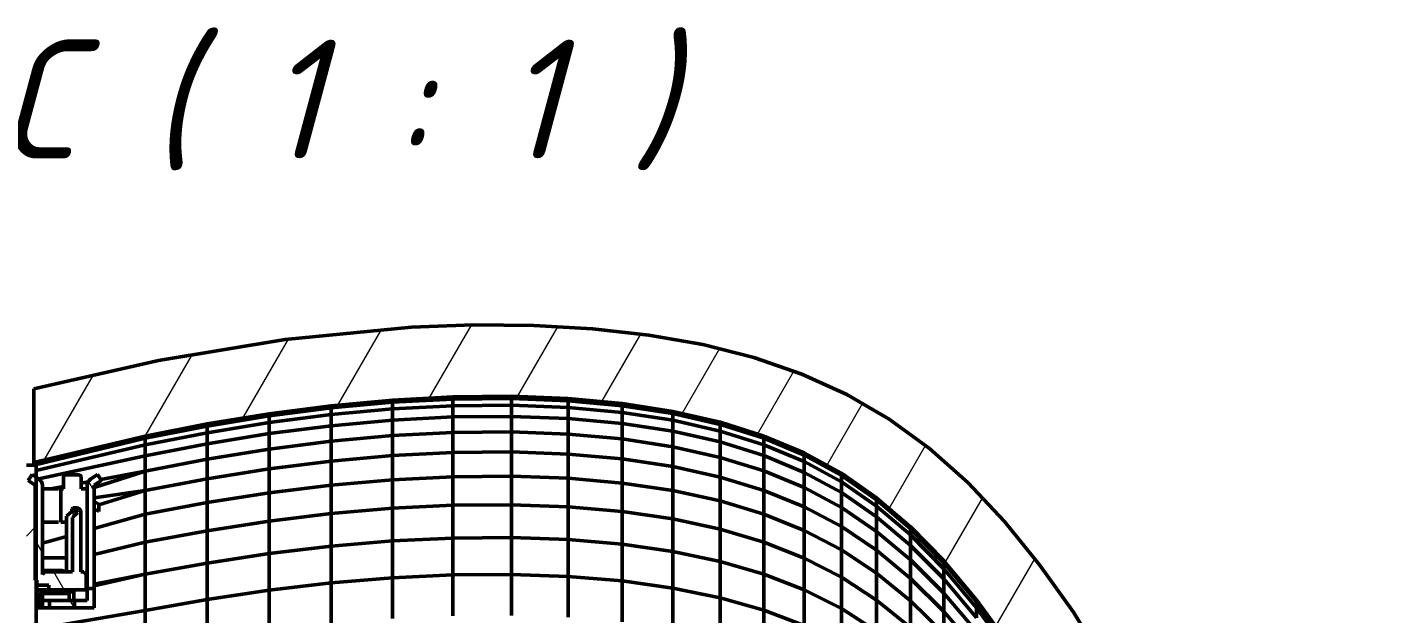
# Model space of a CAD drawing. Header units: millimetres. Extents: x -232 to 1390, y -69 to 653.
# Drawn here: x 422.1 to 479.3, y 198.7 to 223.4 of the extents above; entities that cross this region are included whole.
import ezdxf

# ---------------------------------------------------------------- set-up
doc = ezdxf.new("R2010")
doc.units = ezdxf.units.MM
for name, color, linetype, lineweight in [('Видимый контур (ГОСТ)', 7, 'Continuous', 50), ('Обозначение (ГОСТ)', 7, 'Continuous', 25), ('Штриховка (ГОСТ)', 7, 'Continuous', 18)]:
    doc.layers.add(name, color=color, linetype=linetype, lineweight=lineweight)
doc.styles.add('Увеличенный текст (ГОСТ)', font='GOST Common Italic.ttf')

msp = doc.modelspace()

# ---------------------------------------------------------------- hatches: boundary and pattern name
at = {"layer": 'Штриховка (ГОСТ)'}
h = msp.add_hatch(dxfattribs=at)
h.set_pattern_fill('ANSI31', color=256, scale=25.4, angle=15, style=0)
h.set_pattern_definition([(60, (0, 0), (-2.74963, 1.587501), [])])
h.paths.add_polyline_path([(429.616, 53.09), (427.018, 53.602), (422.334, 54.715), (422.334, 54.715), (422.334, 51.61), (427.568, 50.426), (429.359, 50.088), (429.795, 50.075), (430.215, 50.187), (430.586, 50.415), (430.875, 50.74), (431.059, 51.134), (431.122, 51.565), (431.122, 52.847)])
h.paths.add_polyline_path([(474.517, 172.906), (473.392, 172.906), (459.434, 172.906), (459.284, 172.882), (459.125, 172.857), (458.978, 172.782), (458.846, 172.715), (458.739, 172.608), (458.625, 172.493), (458.582, 172.423), (458.543, 172.36), (458.511, 172.284), (458.482, 172.215), (458.463, 172.135), (458.446, 172.062), (458.439, 171.98), (458.434, 171.906), (458.434, 171.427), (458.434, 170.906), (458.44, 170.824), (458.446, 170.749), (458.465, 170.67), (458.482, 170.597), (458.514, 170.521), (458.543, 170.452), (458.585, 170.382), (458.625, 170.318), (458.73, 170.212), (458.846, 170.097), (458.99, 170.023), (459.125, 169.954), (459.271, 169.931), (459.434, 169.906), (474.345, 169.905), (475.822, 169.906), (475.822, 169.906), (476.206, 168.62), (477.181, 168.586), (477.813, 168.56), (477.813, 170.045), (477.813, 172.675), (477.743, 173.553), (477.533, 174.408), (477.387, 174.843), (475.673, 179.459), (473.587, 184.43), (471.242, 189.488), (468.701, 194.363), (465.99, 198.809), (464.566, 200.806), (463.09, 202.627), (461.554, 204.257), (459.948, 205.688), (458.259, 206.921), (456.475, 207.96), (454.58, 208.82), (452.564, 209.515), (450.425, 210.058), (448.166, 210.458), (445.798, 210.724), (443.334, 210.863), (440.792, 210.882), (438.191, 210.786), (432.887, 210.274), (427.568, 209.385), (422.334, 208.201), (422.334, 205.099), (422.334, 205.096), (427.018, 206.209), (429.616, 206.721), (432.22, 207.15), (434.82, 207.488), (437.397, 207.727), (439.93, 207.861), (442.398, 207.884), (444.776, 207.792), (447.041, 207.581), (449.174, 207.25), (451.16, 206.795), (452.993, 206.215), (454.68, 205.503), (456.245, 204.647), (457.724, 203.622), (459.152, 202.403), (460.547, 200.973), (461.918, 199.328), (463.268, 197.476), (464.595, 195.435), (465.897, 193.23), (467.169, 190.893), (468.406, 188.456), (470.746, 183.437), (472.83, 178.488), (474.526, 173.937), (474.861, 172.906)])
h.paths.add_polyline_path([(444.811, 172.053), (444.785, 172.215), (444.718, 172.348), (444.643, 172.493), (444.538, 172.599), (444.422, 172.715), (444.289, 172.782), (444.143, 172.857), (443.996, 172.88), (443.834, 172.906), (441.967, 172.906), (439.334, 172.906), (439.025, 172.857), (438.716, 172.808), (438.437, 172.666), (438.159, 172.524), (437.937, 172.302), (437.716, 172.081), (437.574, 171.802), (437.432, 171.524), (437.383, 171.215), (437.334, 170.906), (437.334, 129.906), (437.334, 88.906), (437.383, 88.597), (437.432, 88.288), (437.574, 88.009), (437.716, 87.73), (437.937, 87.509), (438.159, 87.288), (438.437, 87.145), (438.716, 87.003), (439.025, 86.954), (439.334, 86.906), (474.853, 86.906), (474.526, 85.875), (472.83, 81.324), (470.746, 76.374), (468.406, 71.355), (467.169, 68.919), (465.897, 66.581), (464.595, 64.376), (463.268, 62.335), (461.918, 60.483), (460.547, 58.838), (459.152, 57.408), (457.724, 56.189), (456.245, 55.164), (454.68, 54.308), (452.993, 53.596), (451.16, 53.016), (450.813, 52.932), (450.813, 52.932), (450.813, 52.657), (450.813, 51.803), (450.842, 51.622), (450.885, 51.343), (450.967, 51.18), (451.094, 50.928), (451.223, 50.798), (451.421, 50.597), (451.583, 50.512), (451.833, 50.382), (452.013, 50.351), (452.291, 50.303), (452.751, 50.368), (454.58, 50.991), (456.475, 51.851), (458.259, 52.891), (459.947, 54.123), (461.554, 55.554), (463.09, 57.184), (464.566, 59.005), (465.99, 61.002), (468.701, 65.448), (471.242, 70.323), (473.587, 75.381), (475.673, 80.352), (477.387, 84.968), (478.61, 88.774), (478.978, 89.968), (478.98, 89.975), (478.98, 89.975), (479.313, 91.191), (476.206, 91.191), (475.822, 89.906), (475.822, 89.906), (440.834, 89.906), (440.757, 89.918), (440.68, 89.93), (440.61, 89.966), (440.54, 90.001), (440.485, 90.056), (440.43, 90.112), (440.394, 90.181), (440.359, 90.251), (440.347, 90.328), (440.334, 90.406), (440.334, 129.906), (440.334, 169.406), (440.347, 169.483), (440.359, 169.56), (440.394, 169.63), (440.43, 169.699), (440.485, 169.755), (440.54, 169.81), (440.61, 169.846), (440.68, 169.881), (440.757, 169.893), (440.834, 169.906), (442.546, 169.906), (443.834, 169.906), (443.982, 169.929), (444.143, 169.954), (444.276, 170.022), (444.422, 170.097), (444.528, 170.202), (444.643, 170.318), (444.711, 170.451), (444.785, 170.597), (444.809, 170.744), (444.834, 170.906), (444.834, 171.383), (444.834, 171.906)])
h = msp.add_hatch(dxfattribs=at)
h.set_pattern_fill('ANSI31', color=256, scale=25.4, style=0)
h.set_pattern_definition([(45, (0, 0), (-2.245064, 2.245064), [])])
h.paths.add_polyline_path([(422.025, 190.452), (422.437, 190.452), (422.437, 191.571), (422.437, 193.694), (422.437, 196.222), (422.437, 200.148), (422.437, 204.482), (422.437, 204.982), (422.025, 204.982)])
h.paths.add_polyline_path([(422.437, 189.491), (422.025, 189.491), (422.025, 54.987), (422.437, 54.987), (422.437, 76.721), (422.437, 77.221), (422.437, 78.721), (422.437, 79.221), (422.437, 188.271)])
h = msp.add_hatch(dxfattribs=at)
h.set_pattern_fill('ANSI31', color=256, scale=25.4, angle=75.0002, style=0)
h.set_pattern_definition([(120.0002, (0, 0), (-2.749626, -1.587508), [])])
h.paths.add_polyline_path([(424.047, 199.298), (422.997, 199.298), (422.997, 198.998), (424.047, 198.998)])
edge = h.paths.add_edge_path()
edge.add_line((425.01, 204.598), (424.71, 204.397))
edge.add_ellipse((424.877, 204.148), major_axis=(0, -0.3), ratio=1, start_angle=213.7726, end_angle=270)
edge.add_line((424.577, 204.148), (424.577, 199.798))
edge.add_line((424.577, 199.798), (424.877, 199.798))
edge.add_line((424.877, 199.798), (424.877, 204.148))
edge.add_line((424.877, 204.148), (425.177, 204.349))
edge.add_line((425.177, 204.349), (425.01, 204.598))
edge = h.paths.add_edge_path()
edge.add_line((422.564, 204.397), (422.455, 204.47))
edge.add_line((422.455, 204.47), (422.264, 204.598))
edge.add_line((422.264, 204.598), (422.097, 204.349))
edge.add_line((422.097, 204.349), (422.397, 204.148))
edge.add_line((422.397, 204.148), (422.397, 200.148))
edge.add_line((422.397, 200.148), (422.437, 200.148))
edge.add_line((422.437, 200.148), (422.467, 200.148))
edge.add_line((422.467, 200.148), (422.467, 199.948))
edge.add_line((422.467, 199.948), (422.967, 199.948))
edge.add_line((422.967, 199.948), (422.967, 199.748))
edge.add_line((422.967, 199.748), (424.537, 199.748))
edge.add_line((424.537, 199.748), (424.537, 200.398))
edge.add_line((424.537, 200.398), (424.437, 200.498))
edge.add_line((424.437, 200.498), (424.312, 200.498))
edge.add_line((424.312, 200.498), (424.312, 203.028))
edge.add_ellipse((424.142, 203.028), major_axis=(0, -0.17), ratio=1, start_angle=90, end_angle=180)
edge.add_line((424.142, 203.198), (423.982, 203.198))
edge.add_line((423.982, 203.198), (423.932, 203.148))
edge.add_line((423.932, 203.148), (423.932, 202.973))
edge.add_line((423.932, 202.973), (424.082, 203.109))
edge.add_line((424.082, 203.109), (424.183, 202.998))
edge.add_line((424.183, 202.998), (423.957, 202.793))
edge.add_line((423.957, 202.793), (423.957, 200.498))
edge.add_line((423.957, 200.498), (422.797, 200.498))
edge.add_line((422.797, 200.498), (422.697, 200.398))
edge.add_line((422.697, 200.398), (422.697, 204.148))
edge.add_ellipse((422.397, 204.148), major_axis=(0, -0.3), ratio=1, start_angle=90, end_angle=146.2274)

# ---------------------------------------------------------------- linework, layer by layer
at = {"layer": 'Видимый контур (ГОСТ)'}
for p, q in [((438.191, 210.786), (432.887, 210.274)), ((440.792, 210.882), (438.191, 210.786)), ((440.792, 210.882), (443.334, 210.863)), ((443.334, 210.863), (445.798, 210.724)), ((445.798, 210.724), (448.166, 210.458)), ((432.887, 210.274), (427.568, 209.385)), ((448.166, 210.458), (450.425, 210.058)), ((450.425, 210.058), (452.564, 209.515)), ((427.568, 209.385), (422.334, 208.201)), ((452.564, 209.515), (454.58, 208.82)), ((454.58, 208.82), (456.475, 207.96)), ((422.334, 208.201), (422.334, 205.097)), ((439.93, 207.861), (437.397, 207.727)), ((442.398, 207.884), (439.93, 207.861)), ((439.93, 207.767), (439.93, 207.861)), ((442.398, 207.884), (444.776, 207.792)), ((442.398, 207.79), (442.398, 207.884)), ((456.475, 207.96), (458.259, 206.921)), ((434.82, 207.488), (432.22, 207.15)), ((434.82, 207.395), (432.22, 207.057)), ((437.397, 207.727), (434.82, 207.488)), ((437.397, 207.633), (434.82, 207.395)), ((434.82, 207.395), (434.82, 207.488)), ((434.82, 207.114), (434.82, 207.395)), ((437.397, 207.352), (434.82, 207.114)), ((439.93, 207.767), (437.397, 207.633)), ((437.397, 207.633), (437.397, 207.727)), ((437.397, 207.352), (437.397, 207.633)), ((439.93, 207.485), (437.397, 207.352)), ((437.397, 207.352), (437.397, 206.885)), ((442.398, 207.79), (439.93, 207.767)), ((439.93, 207.485), (439.93, 207.767)), ((442.398, 207.508), (439.93, 207.485)), ((439.93, 207.485), (439.93, 207.017)), ((442.398, 207.79), (444.776, 207.698)), ((442.398, 207.508), (442.398, 207.79)), ((442.398, 207.508), (442.398, 207.039)), ((442.398, 207.508), (444.776, 207.416)), ((444.776, 207.792), (447.041, 207.581)), ((444.776, 207.698), (444.776, 207.792)), ((444.776, 207.698), (447.041, 207.488)), ((444.776, 207.416), (444.776, 207.698)), ((444.776, 207.416), (444.776, 206.948)), ((444.776, 207.416), (447.041, 207.207)), ((447.041, 207.581), (449.174, 207.25)), ((447.041, 207.488), (447.041, 207.581)), ((447.041, 207.488), (449.174, 207.157)), ((447.041, 207.207), (447.041, 207.488)), ((429.616, 206.721), (427.018, 206.209)), ((432.22, 207.15), (429.616, 206.721)), ((432.22, 207.057), (429.616, 206.628)), ((432.22, 206.778), (429.616, 206.351)), ((429.616, 206.628), (429.616, 206.721)), ((432.22, 207.057), (432.22, 207.15)), ((434.82, 207.114), (432.22, 206.778)), ((432.22, 206.778), (432.22, 207.057)), ((432.22, 206.778), (432.22, 206.314)), ((434.82, 207.114), (434.82, 206.648)), ((437.397, 206.885), (434.82, 206.648)), ((439.93, 207.017), (437.397, 206.885)), ((437.397, 206.885), (437.397, 206.232)), ((442.398, 207.039), (439.93, 207.017)), ((439.93, 207.017), (439.93, 206.363)), ((442.398, 207.039), (444.776, 206.948)), ((442.398, 207.039), (442.398, 206.385)), ((444.776, 206.948), (447.041, 206.74)), ((444.776, 206.948), (444.776, 206.295)), ((447.041, 207.207), (447.041, 206.74)), ((447.041, 207.207), (449.174, 206.877)), ((447.041, 206.74), (449.174, 206.413)), ((447.041, 206.74), (447.041, 206.089)), ((449.174, 207.25), (451.16, 206.795)), ((449.174, 207.157), (449.174, 207.25)), ((449.174, 207.157), (451.16, 206.702)), ((449.174, 206.877), (449.174, 207.157)), ((449.174, 206.877), (449.174, 206.413)), ((449.174, 206.877), (451.16, 206.425)), ((451.16, 206.795), (452.993, 206.215)), ((451.16, 206.702), (451.16, 206.795)), ((451.16, 206.702), (452.993, 206.123)), ((451.16, 206.425), (451.16, 206.702)), ((458.259, 206.921), (459.948, 205.688)), ((422.334, 205.096), (427.018, 206.209)), ((427.018, 206.117), (422.334, 204.987)), ((422.334, 205.008), (427.018, 206.117)), ((429.616, 206.628), (427.018, 206.117)), ((429.616, 206.351), (427.018, 205.842)), ((427.018, 206.117), (427.018, 206.209)), ((427.018, 205.842), (427.018, 206.117)), ((429.616, 206.351), (429.616, 206.628)), ((429.616, 206.351), (429.616, 205.889)), ((432.22, 206.314), (429.616, 205.889)), ((434.82, 206.648), (432.22, 206.314)), ((432.22, 206.314), (432.22, 205.666)), ((434.82, 206.648), (434.82, 205.998)), ((437.397, 206.232), (434.82, 205.998)), ((439.93, 206.363), (437.397, 206.232)), ((437.397, 205.395), (437.397, 206.232)), ((442.398, 206.385), (439.93, 206.363)), ((439.93, 205.524), (439.93, 206.363)), ((442.398, 205.547), (442.398, 206.385)), ((442.398, 206.385), (444.776, 206.295)), ((444.776, 205.457), (444.776, 206.295)), ((444.776, 206.295), (447.041, 206.089)), ((449.174, 206.413), (451.16, 205.963)), ((449.174, 206.413), (449.174, 205.764)), ((451.16, 206.425), (451.16, 205.963)), ((451.16, 206.425), (452.993, 205.847)), ((452.993, 206.215), (454.68, 205.503)), ((452.993, 206.123), (452.993, 206.215)), ((452.993, 206.123), (454.68, 205.412)), ((452.993, 205.847), (452.993, 206.123)), ((427.018, 205.842), (422.437, 204.766)), ((429.616, 205.889), (427.018, 205.383)), ((427.018, 205.842), (427.018, 205.383)), ((429.616, 205.889), (429.616, 205.245)), ((432.22, 205.666), (429.616, 205.245)), ((434.82, 205.998), (432.22, 205.666)), ((432.22, 204.835), (432.22, 205.666)), ((434.82, 205.163), (434.82, 205.998)), ((442.398, 205.547), (439.93, 205.524)), ((442.398, 204.526), (442.398, 205.547)), ((442.398, 205.547), (444.776, 205.457)), ((447.041, 205.253), (447.041, 206.089)), ((447.041, 206.089), (449.174, 205.764)), ((449.174, 204.932), (449.174, 205.764)), ((449.174, 205.764), (451.16, 205.318)), ((451.16, 205.963), (452.993, 205.389)), ((451.16, 205.963), (451.16, 205.318)), ((452.993, 205.847), (452.993, 205.389)), ((452.993, 205.847), (454.68, 205.139)), ((459.948, 205.688), (461.554, 204.257)), ((422.437, 204.982), (422.025, 204.982)), ((422.334, 205.097), (422.334, 205.096)), ((422.334, 205.014), (422.334, 205.096)), ((422.334, 205.008), (422.334, 205.014)), ((422.334, 204.987), (422.334, 205.008)), ((422.334, 204.982), (422.334, 204.987)), ((422.437, 190.452), (422.437, 204.982)), ((422.542, 204.412), (427.018, 205.383)), ((427.018, 205.383), (427.018, 204.743)), ((429.616, 205.245), (427.018, 204.743)), ((429.616, 204.419), (429.616, 205.245)), ((434.82, 205.163), (432.22, 204.835)), ((437.397, 205.395), (434.82, 205.163)), ((434.82, 204.147), (434.82, 205.163)), ((439.93, 205.524), (437.397, 205.395)), ((437.397, 204.376), (437.397, 205.395)), ((439.93, 204.504), (439.93, 205.524)), ((444.776, 205.457), (447.041, 205.253)), ((444.776, 204.438), (444.776, 205.457)), ((447.041, 204.236), (447.041, 205.253)), ((447.041, 205.253), (449.174, 204.932)), ((451.16, 204.491), (451.16, 205.318)), ((451.16, 205.318), (452.993, 204.748)), ((452.993, 205.389), (454.68, 204.684)), ((452.993, 205.389), (452.993, 204.748)), ((454.68, 205.503), (456.245, 204.647)), ((454.68, 205.412), (454.68, 205.503)), ((454.68, 205.412), (456.245, 204.557)), ((454.68, 205.139), (454.68, 205.412)), ((454.68, 205.139), (454.68, 204.684)), ((454.68, 205.139), (456.245, 204.287)), ((422.264, 204.598), (422.097, 204.349)), ((422.564, 204.397), (422.264, 204.598)), ((423.577, 204.491), (423.577, 204.378)), ((424.177, 204.588), (423.727, 204.588)), ((424.327, 204.491), (424.327, 204.378)), ((425.01, 204.598), (424.71, 204.397)), ((424.877, 204.055), (427.018, 204.743)), ((425.177, 204.349), (425.01, 204.598)), ((425.147, 204.393), (427.018, 204.743)), ((427.018, 203.922), (427.018, 204.743)), ((429.616, 204.419), (427.018, 203.922)), ((432.22, 204.835), (429.616, 204.419)), ((429.616, 203.413), (429.616, 204.419)), ((432.22, 203.824), (432.22, 204.835)), ((439.93, 204.504), (437.397, 204.376)), ((442.398, 204.526), (439.93, 204.504)), ((439.93, 204.504), (439.93, 203.304)), ((442.398, 204.526), (442.398, 203.325)), ((442.398, 204.526), (444.776, 204.438)), ((444.776, 204.438), (444.776, 203.239)), ((444.776, 204.438), (447.041, 204.236)), ((449.174, 204.932), (451.16, 204.491)), ((449.174, 203.919), (449.174, 204.932)), ((451.16, 203.484), (451.16, 204.491)), ((451.16, 204.491), (452.993, 203.928)), ((452.993, 203.928), (452.993, 204.748)), ((452.993, 204.748), (454.68, 204.05)), ((454.68, 204.684), (456.245, 203.838)), ((454.68, 204.684), (454.68, 204.05)), ((456.245, 204.647), (457.724, 203.622)), ((456.245, 204.557), (456.245, 204.647)), ((456.245, 204.557), (457.724, 203.533)), ((456.245, 204.287), (456.245, 204.557)), ((422.097, 204.349), (422.397, 204.148)), ((422.397, 204.148), (422.397, 200.148)), ((422.697, 200.398), (422.697, 204.148)), ((422.742, 203.998), (423.368, 203.998)), ((423.041, 203.998), (423.577, 204.098)), ((423.577, 203.998), (423.477, 203.998)), ((423.477, 202.598), (423.477, 203.998)), ((423.577, 204.148), (423.577, 204.378)), ((423.577, 204.148), (423.577, 203.998)), ((424.327, 204.148), (424.327, 204.378)), ((424.327, 204.239), (424.614, 204.293)), ((424.327, 204.148), (424.327, 203.998)), ((424.377, 203.998), (424.327, 203.998)), ((424.377, 203.998), (424.577, 203.998)), ((424.577, 204.148), (424.577, 199.798)), ((424.877, 204.148), (425.177, 204.349)), ((424.877, 199.798), (424.877, 204.148)), ((424.877, 203.61), (427.018, 203.922)), ((427.018, 203.922), (425.067, 203.324)), ((427.018, 202.923), (427.018, 203.922)), ((432.22, 203.824), (429.616, 203.413)), ((434.82, 204.147), (432.22, 203.824)), ((432.22, 203.824), (432.22, 202.635)), ((437.397, 204.376), (434.82, 204.147)), ((434.82, 204.147), (434.82, 202.953)), ((437.397, 204.376), (437.397, 203.178)), ((447.041, 204.236), (447.041, 203.04)), ((447.041, 204.236), (449.174, 203.919)), ((449.174, 203.919), (449.174, 202.728)), ((449.174, 203.919), (451.16, 203.484)), ((452.993, 203.928), (454.68, 203.237)), ((452.993, 202.929), (452.993, 203.928)), ((454.68, 203.237), (454.68, 204.05)), ((454.68, 204.05), (456.245, 203.211)), ((456.245, 204.287), (456.245, 203.838)), ((456.245, 204.287), (457.724, 203.267)), ((456.245, 203.838), (457.724, 202.824)), ((456.245, 203.838), (456.245, 203.211)), ((461.554, 204.257), (463.09, 202.627)), ((424.877, 203.458), (425.067, 203.348)), ((425.067, 203.348), (425.067, 203.048)), ((429.616, 203.413), (427.018, 202.923)), ((429.616, 203.413), (429.616, 202.23)), ((439.93, 203.304), (437.397, 203.178)), ((442.398, 203.325), (439.93, 203.304)), ((439.93, 203.304), (439.93, 201.927)), ((442.398, 203.325), (444.776, 203.239)), ((442.398, 203.325), (442.398, 201.948)), ((451.16, 203.484), (451.16, 202.3)), ((451.16, 203.484), (452.993, 202.929)), ((457.724, 203.622), (459.152, 202.403)), ((457.724, 203.533), (457.724, 203.622)), ((457.724, 203.533), (459.152, 202.316)), ((457.724, 203.267), (457.724, 203.533)), ((457.724, 203.267), (457.724, 202.824)), ((457.724, 203.267), (459.152, 202.054)), ((423.932, 203.048), (423.712, 202.848)), ((423.712, 202.848), (423.712, 200.498)), ((423.982, 203.198), (423.932, 203.148)), ((423.932, 203.148), (423.932, 202.973)), ((423.932, 202.973), (424.082, 203.109)), ((424.183, 202.998), (423.957, 202.793)), ((423.957, 202.793), (423.957, 200.498)), ((424.142, 203.198), (423.982, 203.198)), ((424.082, 203.109), (424.183, 202.998)), ((424.312, 200.498), (424.312, 203.028)), ((425.067, 203.048), (424.877, 203.158)), ((427.018, 202.923), (424.877, 202.323)), ((427.018, 202.923), (427.018, 201.749)), ((434.82, 202.953), (432.22, 202.635)), ((437.397, 203.178), (434.82, 202.953)), ((434.82, 202.953), (434.82, 201.583)), ((437.397, 203.178), (437.397, 201.803)), ((444.776, 203.239), (447.041, 203.04)), ((444.776, 203.239), (444.776, 201.863)), ((447.041, 203.04), (449.174, 202.728)), ((447.041, 203.04), (447.041, 201.669)), ((449.174, 202.728), (451.16, 202.3)), ((449.174, 202.728), (449.174, 201.362)), ((452.993, 202.929), (452.993, 201.754)), ((452.993, 202.929), (454.68, 202.247)), ((454.68, 202.247), (454.68, 203.237)), ((454.68, 203.237), (456.245, 202.407)), ((456.245, 202.407), (456.245, 203.211)), ((456.245, 203.211), (457.724, 202.205)), ((457.724, 202.824), (459.152, 201.618)), ((457.724, 202.824), (457.724, 202.205)), ((422.742, 202.598), (422.697, 202.598)), ((422.701, 202.598), (422.697, 202.597)), ((422.742, 202.598), (423.368, 202.598)), ((423.477, 202.598), (423.712, 202.598)), ((429.616, 202.23), (427.018, 201.749)), ((432.22, 202.635), (429.616, 202.23)), ((429.616, 202.23), (429.616, 200.874)), ((432.22, 202.635), (432.22, 201.27)), ((451.16, 202.3), (452.993, 201.754)), ((451.16, 202.3), (451.16, 200.942)), ((454.68, 202.247), (454.68, 201.084)), ((454.68, 202.247), (456.245, 201.428)), ((456.245, 202.407), (457.724, 201.413)), ((456.245, 201.428), (456.245, 202.407)), ((457.724, 202.205), (459.152, 201.01)), ((457.724, 201.413), (457.724, 202.205)), ((459.152, 202.403), (460.547, 200.973)), ((459.152, 202.316), (459.152, 202.403)), ((459.152, 202.316), (460.547, 200.888)), ((459.152, 202.054), (459.152, 202.316)), ((463.09, 202.627), (464.566, 200.806)), ((423.712, 201.996), (422.697, 201.711)), ((427.018, 201.749), (424.877, 201.228)), ((427.018, 201.749), (427.018, 200.401)), ((434.82, 201.583), (432.22, 201.27)), ((437.397, 201.803), (434.82, 201.583)), ((434.82, 200.039), (434.82, 201.583)), ((439.93, 201.927), (437.397, 201.803)), ((437.397, 200.255), (437.397, 201.803)), ((442.398, 201.948), (439.93, 201.927)), ((439.93, 200.376), (439.93, 201.927)), ((442.398, 200.397), (442.398, 201.948)), ((442.398, 201.948), (444.776, 201.863)), ((444.776, 200.314), (444.776, 201.863)), ((444.776, 201.863), (447.041, 201.669)), ((447.041, 201.669), (449.174, 201.362)), ((447.041, 200.124), (447.041, 201.669)), ((452.993, 201.754), (454.68, 201.084)), ((452.993, 201.754), (452.993, 200.406)), ((459.152, 202.054), (460.547, 200.631)), ((459.152, 202.054), (459.152, 201.618)), ((459.152, 201.618), (460.547, 200.204)), ((459.152, 201.618), (459.152, 201.01)), ((422.897, 201.098), (422.697, 201.098)), ((422.897, 201.098), (423.712, 201.098)), ((432.22, 201.27), (429.616, 200.874)), ((432.22, 199.734), (432.22, 201.27)), ((449.174, 201.362), (451.16, 200.942)), ((449.174, 199.824), (449.174, 201.362)), ((454.68, 201.084), (456.245, 200.277)), ((454.68, 201.084), (454.68, 199.748)), ((456.245, 201.428), (456.245, 200.277)), ((456.245, 201.428), (457.724, 200.447)), ((457.724, 201.413), (459.152, 200.23)), ((457.724, 200.447), (457.724, 201.413)), ((459.152, 200.23), (459.152, 201.01)), ((459.152, 201.01), (460.547, 199.608)), ((460.547, 200.973), (461.918, 199.328)), ((460.547, 200.888), (460.547, 200.973)), ((422.897, 200.558), (422.697, 200.558)), ((422.797, 200.498), (422.697, 200.398)), ((423.957, 200.498), (422.797, 200.498)), ((422.897, 200.558), (423.527, 200.558)), ((424.437, 200.498), (424.312, 200.498)), ((424.537, 200.398), (424.437, 200.498)), ((424.537, 199.748), (424.537, 200.398)), ((424.877, 199.984), (427.018, 200.401)), ((427.018, 200.401), (424.877, 199.918)), ((429.616, 200.874), (427.018, 200.401)), ((427.018, 198.883), (427.018, 200.401)), ((429.616, 199.346), (429.616, 200.874)), ((442.398, 200.397), (439.93, 200.376)), ((442.398, 198.676), (442.398, 200.397)), ((442.398, 200.397), (444.776, 200.314)), ((451.16, 199.413), (451.16, 200.942)), ((451.16, 200.942), (452.993, 200.406)), ((452.993, 198.888), (452.993, 200.406)), ((452.993, 200.406), (454.68, 199.748)), ((457.724, 200.447), (457.724, 199.313)), ((457.724, 200.447), (459.152, 199.281)), ((460.547, 200.888), (461.918, 199.245)), ((460.547, 200.631), (460.547, 200.888)), ((460.547, 200.631), (460.547, 200.204)), ((460.547, 200.631), (461.918, 198.994)), ((464.566, 200.806), (465.99, 198.809)), ((422.397, 200.148), (422.467, 200.148)), ((422.467, 199.898), (422.437, 199.898)), ((422.467, 200.148), (422.467, 199.948)), ((422.467, 199.948), (422.967, 199.948)), ((422.467, 199.748), (422.467, 199.948)), ((422.967, 199.948), (422.967, 199.748)), ((434.82, 200.039), (432.22, 199.734)), ((437.397, 200.255), (434.82, 200.039)), ((434.82, 198.327), (434.82, 200.039)), ((439.93, 200.376), (437.397, 200.255)), ((437.397, 198.538), (437.397, 200.255)), ((439.93, 198.656), (439.93, 200.376)), ((444.776, 200.314), (447.041, 200.124)), ((444.776, 198.595), (444.776, 200.314)), ((447.041, 200.124), (449.174, 199.824)), ((447.041, 198.409), (447.041, 200.124)), ((449.174, 199.824), (451.16, 199.413)), ((449.174, 198.117), (449.174, 199.824)), ((456.245, 200.277), (457.724, 199.313)), ((456.245, 200.277), (456.245, 198.957)), ((459.152, 200.23), (460.547, 198.843)), ((459.152, 199.281), (459.152, 200.23)), ((460.547, 200.204), (461.918, 198.577)), ((460.547, 200.204), (460.547, 199.608)), ((422.617, 199.748), (422.467, 199.748)), ((422.517, 198.998), (422.517, 199.498)), ((422.967, 199.748), (422.617, 199.748)), ((422.617, 199.598), (423.707, 199.598)), ((422.667, 198.998), (422.667, 199.598)), ((422.697, 199.598), (422.697, 199.298)), ((422.997, 199.298), (422.697, 199.298)), ((422.697, 198.998), (422.697, 199.298)), ((422.967, 199.748), (424.537, 199.748)), ((424.047, 199.298), (422.997, 199.298)), ((422.997, 199.298), (422.997, 198.998)), ((423.824, 199.298), (423.824, 199.627)), ((424.017, 199.298), (424.017, 199.748)), ((424.047, 198.998), (424.047, 199.298)), ((424.577, 199.298), (424.047, 199.298)), ((424.577, 199.798), (424.537, 199.798)), ((424.577, 199.798), (424.877, 199.798)), ((424.577, 199.648), (424.577, 199.798)), ((424.577, 199.298), (424.577, 199.648)), ((424.877, 199.648), (424.877, 199.798)), ((424.877, 198.998), (424.877, 199.648)), ((429.616, 199.346), (427.018, 198.883)), ((432.22, 199.734), (429.616, 199.346)), ((429.616, 197.65), (429.616, 199.346)), ((432.22, 198.029), (432.22, 199.734)), ((451.16, 197.716), (451.16, 199.413)), ((451.16, 199.413), (452.993, 198.888)), ((454.68, 199.748), (456.245, 198.957)), ((454.68, 198.245), (454.68, 199.748)), ((457.724, 199.313), (459.152, 198.165)), ((457.724, 199.313), (457.724, 198.011)), ((459.152, 199.281), (460.547, 197.913)), ((459.152, 199.281), (459.152, 198.165)), ((460.547, 199.608), (461.918, 197.995)), ((460.547, 198.843), (460.547, 199.608)), ((461.918, 199.328), (463.268, 197.476)), ((461.918, 199.245), (461.918, 199.328)), ((461.918, 199.245), (463.268, 197.395)), ((461.918, 198.994), (461.918, 199.245)), ((422.437, 198.998), (422.517, 198.998)), ((422.437, 198.09), (427.018, 198.883)), ((422.667, 198.998), (422.517, 198.998)), ((422.697, 198.998), (422.667, 198.998)), ((422.997, 198.998), (422.697, 198.998)), ((422.997, 198.998), (424.047, 198.998)), ((424.877, 198.998), (424.047, 198.998)), ((427.018, 197.199), (427.018, 198.883)), ((452.993, 198.888), (454.68, 198.245)), ((452.993, 197.204), (452.993, 198.888)), ((456.245, 198.957), (457.724, 198.011)), ((456.245, 197.471), (456.245, 198.957)), ((460.547, 198.843), (461.918, 197.248)), ((460.547, 197.913), (460.547, 198.843)), ((461.918, 198.994), (463.268, 197.151)), ((461.918, 198.994), (461.918, 198.577)), ((465.99, 198.809), (468.701, 194.363))]:
    msp.add_line(p, q, dxfattribs=at)
for centre, radius, start, end in [((422.397, 204.148), 0.3, 0, 56.2274), ((424.877, 204.148), 0.3, 123.7726, 180), ((424.142, 203.028), 0.17, 0, 90), ((423.527, 200.408), 0.15, 36.8696, 90), ((422.617, 199.498), 0.25, 90, 136.0545), ((422.617, 199.498), 0.1, 90, 180), ((423.707, 199.848), 0.25, 270, 336.4218)]:
    msp.add_arc(centre, radius, start, end, dxfattribs=at)
for centre, major_axis, start_param, end_param in [((423.727, 204.491), (-0.15, 0), 4.712389, 6.283185), ((424.177, 204.491), (0.15, 0), 0, 1.570796)]:
    msp.add_ellipse(centre, major_axis=major_axis, ratio=0.644137, start_param=start_param, end_param=end_param, dxfattribs=at)
msp.add_open_spline([(422.709, 203.998), (422.706, 203.998), (422.703, 203.999), (422.701, 204), (422.701, 204), (422.7, 204.001), (422.7, 204.001), (422.7, 204.001), (422.7, 204.001), (422.7, 204.001), (422.698, 204.003), (422.697, 204.006), (422.697, 204.009), (422.697, 204.01), (422.697, 204.01), (422.697, 204.011)], degree=3, knots=[0, 0, 0, 0, 0.436925, 0.436925, 0.436925, 0.472647, 0.472647, 0.472647, 0.5, 0.5, 0.5, 0.941504, 0.941504, 0.941504, 1, 1, 1, 1], dxfattribs=at)

# ---------------------------------------------------------------- texts
at = {"layer": 'Обозначение (ГОСТ)', "insert": (414.073, 217.382), "char_height": 5, "attachment_point": 7, "style": 'Увеличенный текст (ГОСТ)'}
msp.add_mtext('C-C ( 1 : 1 )', dxfattribs=at)

doc.saveas('drawing.dxf')
